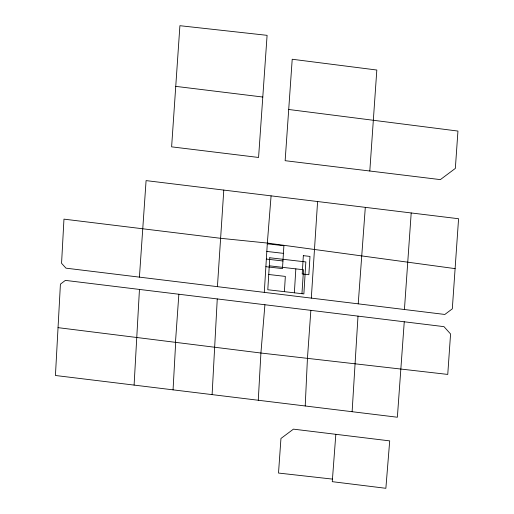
<?xml version="1.0" encoding="UTF-8"?>
<svg xmlns="http://www.w3.org/2000/svg" width="514" height="514" viewBox="0 0 514 514"><rect width="100%" height="100%" fill="white"/><g stroke="black" fill="none" stroke-linecap="round" stroke-linejoin="round"><path stroke-width="0.77" d="M305.213 405.97L307.43 358.566L310.854 310.353L65.381 280.387L60.414 284.152L55.428 375.49L397.367 417.233L404.255 321.783M212.109 394.623L217.261 298.93M134.096 385.089L139.455 289.433M173.057 389.869L175.685 342.337M258.272 400.233L260.919 353.022L264.909 304.757M358.001 316.129L352.122 411.688M264.292 292.389L267.338 243.058L271.084 195.866M284.403 291.663L285.341 276.41L268.745 274.495M294.361 292.813L295.839 268.873M139.416 277.13L146.085 180.607L223.789 190.084L217.428 286.664M301.956 293.687L303.517 269.76L269.278 265.809M311.311 298.126L317.594 201.552M175.749 86.371L179.906 25.7L267.094 35.337L258.574 157.464L171.618 146.85L175.749 86.371L262.795 97.03M223.789 190.084L458.572 218.733L452.314 308.837L444.835 314.452L404.428 309.512L411.2 212.95M175.467 342.33L178.859 294.239M369.804 171.008L376.82 70.026L292.209 59.251L285.142 160.689L440.363 179.617L455.346 168.406L457.948 131.064L288.714 109.482M365.306 207.341L358.219 303.845L404.428 309.512M335.828 434.317L332.262 481.669L385.866 488.3L389.702 440.877L293.443 429.145L280.952 438.468L278.511 473.053L332.442 479.099M267.293 243.809L283.889 245.724L282.482 268.604L265.879 266.689M266.817 251.436L283.42 253.351M266.348 259.062L282.951 260.977M358.219 303.845L65.985 268.167L61.564 263.309L63.961 219.137L220.737 238.316L267.338 243.058L455.108 268.629M310.854 310.353L443.98 326.647L450.566 333.984L447.758 374.423L260.919 353.022L58.037 327.649M269.773 257.765L267.8 289.748L303.87 293.912L305.843 261.928L269.773 257.765M303.344 255.651L302.213 273.956L308.856 274.72L309.987 256.422L303.344 255.651"/></g></svg>
